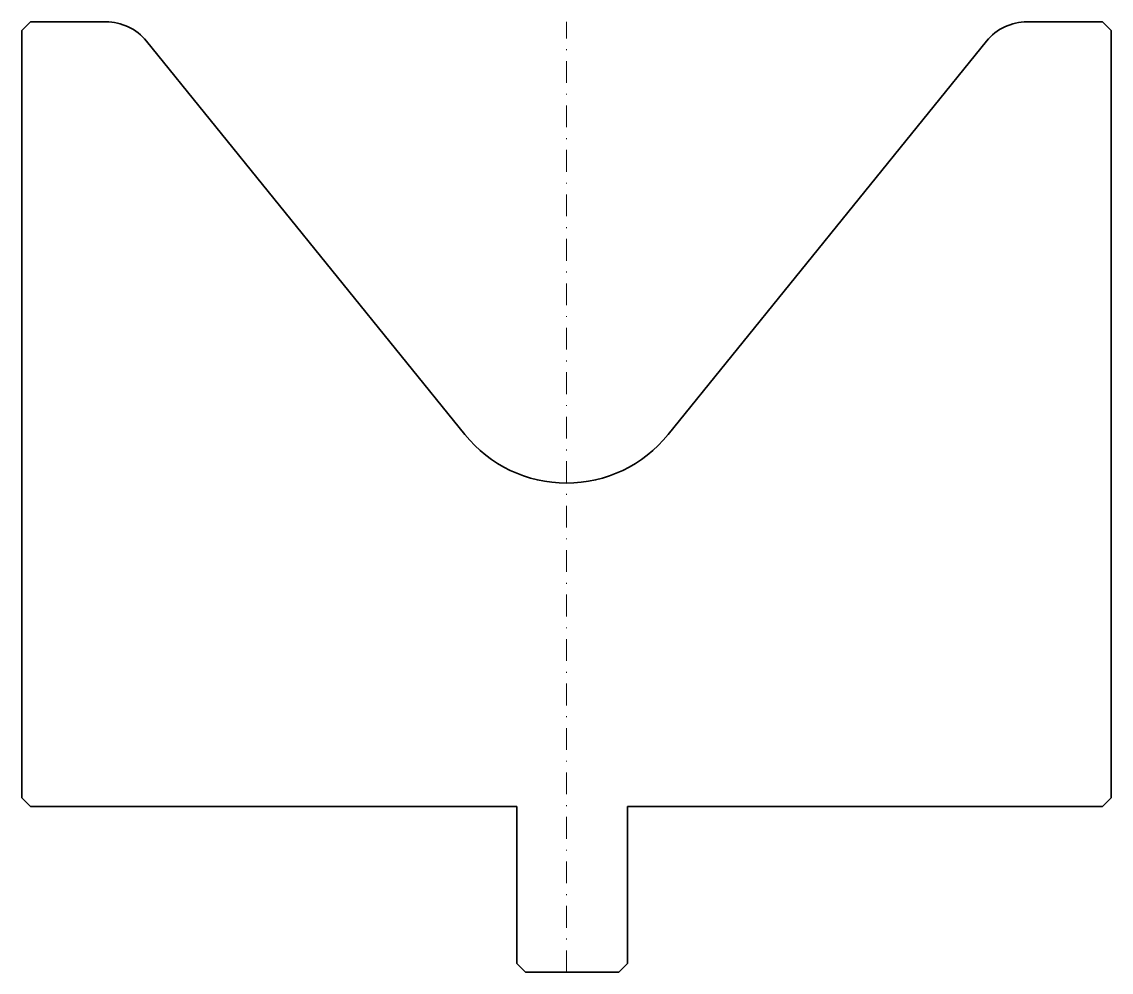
# Model space of a CAD drawing. Header units: millimetres. Extents: x -62 to 62, y -109 to 0.
import ezdxf

# ---------------------------------------------------------------- set-up
doc = ezdxf.new("R2010")
doc.units = ezdxf.units.MM
doc.header["$LTSCALE"] = 5
doc.linetypes.add('AUSGEZOGEN', pattern=[0])
doc.linetypes.add('DASHDOT', pattern=[1, 0.5, -0.25, 0, -0.25])
doc.layers.add('2', color=7, linetype='Continuous')

msp = doc.modelspace()

# ---------------------------------------------------------------- linework, layer by layer
at = {"layer": '2', "color": 7, "linetype": 'DASHDOT', "lineweight": 18}
msp.add_line((0, -109), (0, 0), dxfattribs=at)
at = {"layer": '2', "color": 7, "linetype": 'AUSGEZOGEN', "lineweight": 35}
for p, q in [((-62.5, -1), (-61.5, 0)), ((-62.5, -89), (-62.5, -1)), ((-61.5, 0), (-52.86, 0)), ((52.86, 0), (61.5, 0)), ((61.5, 0), (62.5, -1)), ((62.5, -1), (62.5, -89)), ((-48.2, -2.22), (-11.66, -47.35)), ((11.66, -47.35), (48.2, -2.22)), ((-61.5, -90), (-62.5, -89)), ((62.5, -89), (61.5, -90)), ((-5.7, -90), (-61.5, -90)), ((-5.7, -108), (-5.7, -90)), ((61.5, -90), (7, -90)), ((7, -90), (7, -108)), ((-4.7, -109), (-5.7, -108)), ((7, -108), (6, -109)), ((6, -109), (-4.7, -109))]:
    msp.add_line(p, q, dxfattribs=at)
for centre, radius, start, end in [((-52.86, -6), 6, 39, 90), ((52.86, -6), 6, 90, 141), ((0, -37.91), 15, 219, 321)]:
    msp.add_arc(centre, radius, start, end, dxfattribs=at)

doc.saveas('drawing.dxf')
